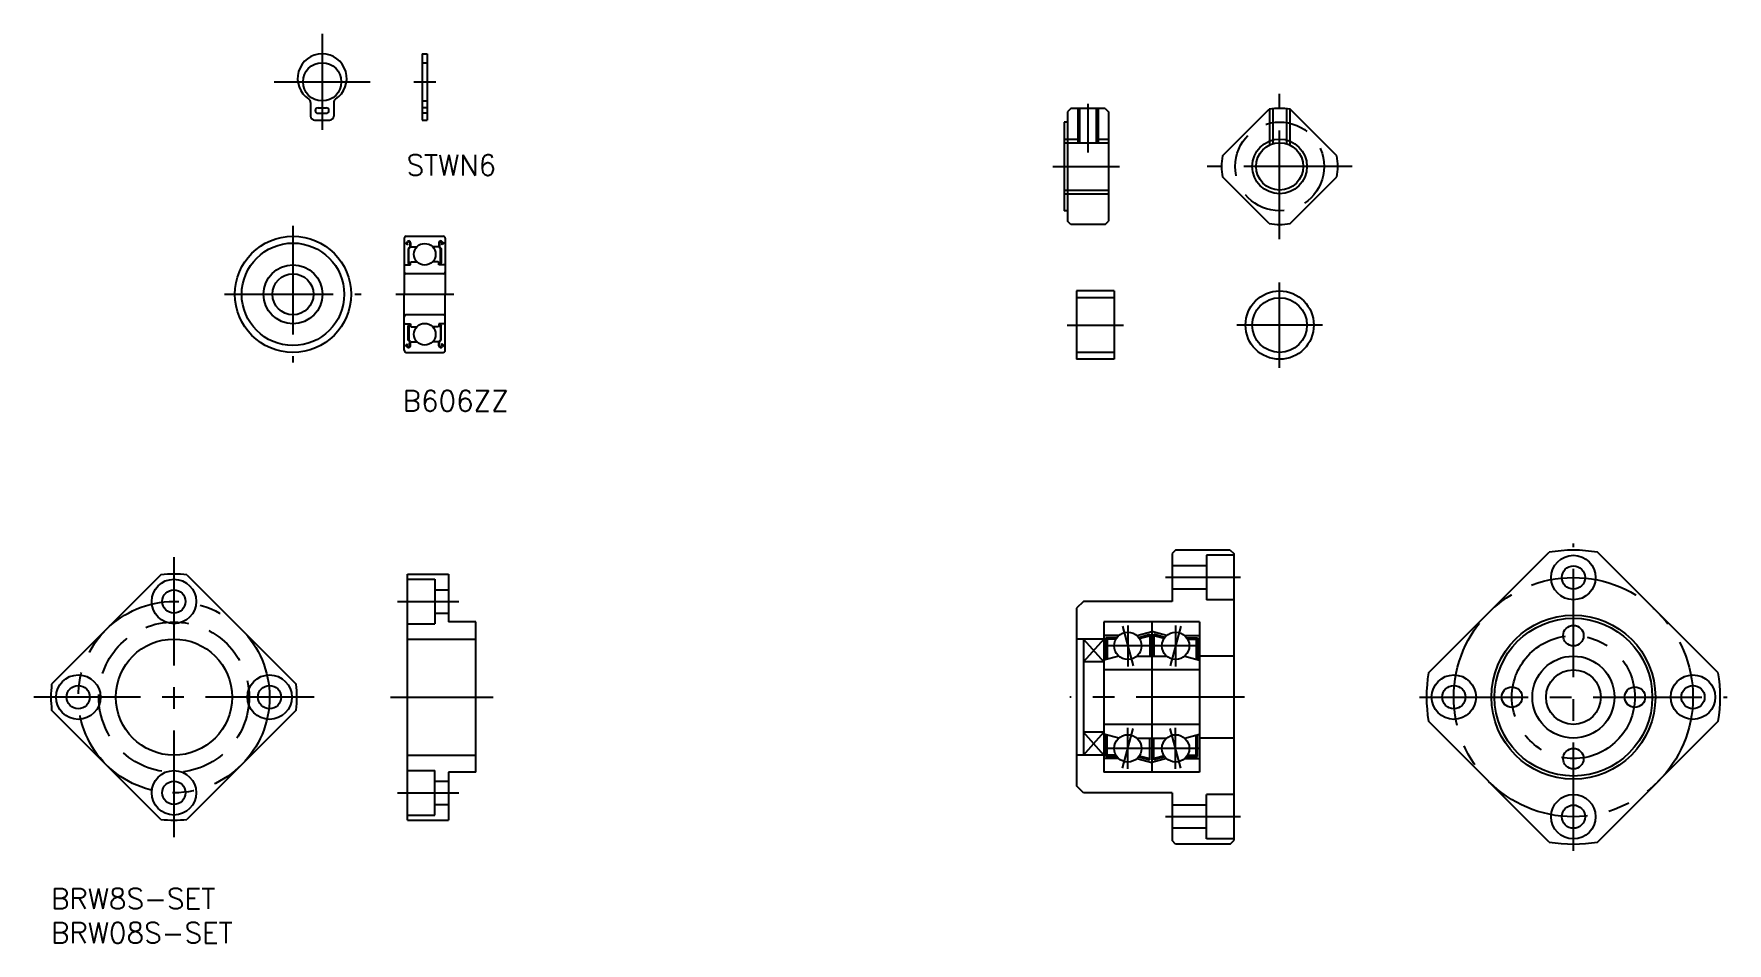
# Model space of a CAD drawing. Extents: x -3 to 245, y -8 to 125.
import ezdxf

# ---------------------------------------------------------------- set-up
doc = ezdxf.new("R2010")
doc.units = 0
doc.header["$LTSCALE"] = 0.5
doc.linetypes.add('CENTER', pattern=[50.8, 31.75, -6.35, 6.35, -6.35])
doc.linetypes.add('DASHED', pattern=[19.05, 12.7, -6.35])
for name, color, linetype in [('MSM_CENTER', 1, 'CENTER'), ('MSM_CONTINUOUS', 7, 'CONTINUOUS'), ('MSM_DASHED', 4, 'DASHED'), ('MSM_NARROW', 5, 'CONTINUOUS'), ('MSM_PART_NUMBER', 7, 'CONTINUOUS')]:
    doc.layers.add(name, color=color, linetype=linetype)
doc.styles.get("Standard").update_dxf_attribs({"font": 'txt.shx', "height": 3, "bigfont": 'bigfont.shx'})

# ---------------------------------------------------------------- blocks, each defined once
blk = doc.blocks.new('*U57')
at = {"layer": 'MSM_PART_NUMBER'}
blk.add_text('BRW8S-SET', height=3, dxfattribs=at).set_placement((0, -3))
blk = doc.blocks.new('*U58')
at = {"layer": 'MSM_PART_NUMBER'}
blk.add_text('BRW08S-SET', height=3, dxfattribs=at).set_placement((0, -8))

msp = doc.modelspace()

# ---------------------------------------------------------------- linework, layer by layer
at = {"layer": 'MSM_CENTER', "color": 1, "linetype": 'CENTER'}
for p, q in [((39.69, 125.06), (39.69, 111.03)), ((32.68, 118.04), (46.71, 118.04)), ((53.11, 118.04), (56.32, 118.04)), ((35.42, 96.95), (35.42, 76.95)), ((25.42, 86.95), (45.42, 86.95)), ((50.46, 86.95), (58.94, 86.95)), ((18, 48.5), (18, 7.5)), ((50.7, 42), (59.7, 42)), ((38.5, 28), (-2.5, 28)), ((49.7, 28), (64.7, 28)), ((50.7, 14), (59.7, 14))]:
    msp.add_line(p, q, dxfattribs=at)
at = {"layer": 'MSM_CENTER'}
for p, q in [((151.76, 114.8), (151.76, 107.72)), ((179.82, 95.04), (179.82, 116.29)), ((146.63, 105.66), (156.38, 105.66)), ((190.45, 105.66), (169.2, 105.66)), ((179.82, 76.19), (179.82, 88.69)), ((148.72, 82.44), (156.97, 82.44)), ((186.07, 82.44), (173.57, 82.44)), ((222.81, 5.5), (222.81, 50.5)), ((174.1, 45.5), (163.1, 45.5)), ((156.82, 38.4), (158.37, 32.6)), ((157.6, 38.5), (157.6, 32.5)), ((165.37, 38.4), (163.82, 32.6)), ((164.6, 38.5), (164.6, 32.5)), ((168.1, 35.5), (154.1, 35.5)), ((174.69, 28), (149.1, 28)), ((200.31, 28), (245.31, 28)), ((156.82, 17.6), (158.37, 23.4)), ((157.6, 17.5), (157.6, 23.5)), ((165.37, 17.6), (163.82, 23.4)), ((164.6, 17.5), (164.6, 23.5)), ((168.1, 20.5), (154.1, 20.5)), ((174.1, 10.5), (163.1, 10.5))]:
    msp.add_line(p, q, dxfattribs=at)
for radius in [17.5, 9]:
    msp.add_circle((222.81, 28), radius, dxfattribs=at)
at = {"layer": 'MSM_CENTER', "color": 1, "linetype": 'CENTER'}
msp.add_circle((18, 28), 14, dxfattribs=at)
at = {"layer": 'MSM_CONTINUOUS'}
for p, q in [((54.35, 122.14), (54.35, 112.44)), ((54.35, 122.14), (55.05, 122.14)), ((55.05, 122.14), (55.05, 112.44)), ((37.99, 115.02), (37.99, 113.04)), ((39.09, 114.24), (40.3, 114.24)), ((39.69, 115.24), (39.69, 114.24)), ((41.39, 115.02), (41.39, 113.04)), ((149.26, 114.16), (148.76, 113.66)), ((154.26, 114.16), (149.26, 114.16)), ((154.26, 114.16), (154.76, 113.66)), ((171.46, 107.2), (178.28, 114.02)), ((188.18, 107.2), (181.36, 114.02)), ((38.59, 112.44), (40.8, 112.44)), ((39.09, 113.44), (40.3, 113.44)), ((39.69, 113.44), (39.69, 112.44)), ((54.35, 112.44), (55.05, 112.44)), ((148.26, 112.16), (148.26, 99.16)), ((148.76, 112.16), (148.26, 112.16)), ((148.76, 113.66), (148.76, 97.66)), ((154.76, 113.66), (154.76, 97.66)), ((178.28, 97.3), (171.46, 104.12)), ((181.36, 97.3), (188.18, 104.12)), ((148.76, 99.16), (148.26, 99.16)), ((149.26, 97.16), (148.76, 97.66)), ((154.26, 97.16), (149.26, 97.16)), ((154.26, 97.16), (154.76, 97.66)), ((51.7, 95.15), (51.7, 86.95)), ((51.7, 94.55), (51.8, 94.45)), ((51.8, 94.45), (52.01, 94.45)), ((52, 95.45), (57.4, 95.45)), ((52.01, 94.45), (52.11, 94.62)), ((52.06, 94.28), (52.16, 94.21)), ((52.12, 94.39), (52.22, 94.56)), ((52.23, 94.32), (52.12, 94.39)), ((52.16, 94.21), (52.23, 94.32)), ((52.51, 94.48), (52.51, 93.9)), ((52.64, 94.48), (52.64, 93.85)), ((56.75, 94.48), (56.75, 93.85)), ((56.88, 94.48), (56.88, 93.9)), ((57.16, 94.32), (57.27, 94.39)), ((57.23, 94.21), (57.16, 94.32)), ((57.27, 94.39), (57.17, 94.56)), ((57.34, 94.28), (57.23, 94.21)), ((57.38, 94.45), (57.28, 94.62)), ((57.6, 94.45), (57.38, 94.45)), ((57.7, 94.55), (57.6, 94.45)), ((57.7, 95.15), (57.7, 86.95)), ((52.51, 93.9), (52.26, 93.65)), ((52.26, 93.65), (52.26, 91.59)), ((52.64, 93.85), (52.39, 93.6)), ((52.39, 91.59), (52.39, 93.6)), ((52.64, 94), (52.74, 93.9)), ((52.64, 91.6), (52.74, 91.7)), ((52.74, 93.9), (53.55, 93.9)), ((52.74, 91.7), (53.55, 91.7)), ((56.65, 93.9), (55.84, 93.9)), ((56.65, 91.7), (55.84, 91.7)), ((56.75, 94), (56.65, 93.9)), ((56.75, 91.6), (56.65, 91.7)), ((56.75, 93.85), (57.01, 93.6)), ((56.88, 93.9), (57.13, 93.65)), ((57.01, 91.59), (57.01, 93.6)), ((57.13, 93.65), (57.13, 91.59)), ((51.7, 91.15), (51.8, 91.25)), ((51.8, 91.25), (52.64, 91.25)), ((57.4, 89.95), (52, 89.95)), ((52.57, 91.59), (52.39, 91.59)), ((52.39, 91.47), (52.57, 91.47)), ((52.57, 91.47), (52.57, 91.59)), ((52.64, 91.25), (52.64, 91.6)), ((54.7, 89.95), (54.7, 89.95)), ((56.05, 89.95), (56.05, 89.95)), ((56.75, 91.25), (56.75, 91.6)), ((57.6, 91.25), (56.75, 91.25)), ((56.82, 91.59), (57.01, 91.59)), ((56.82, 91.47), (56.82, 91.59)), ((57.01, 91.47), (56.82, 91.47)), ((57.7, 91.15), (57.6, 91.25)), ((51.7, 78.75), (51.7, 86.95)), ((57.7, 78.75), (57.7, 86.95)), ((155.6, 87.44), (150.1, 87.44)), ((150.1, 87.44), (150.1, 77.44)), ((155.6, 87.44), (155.6, 77.44)), ((51.7, 82.75), (51.8, 82.65)), ((51.8, 82.65), (52.64, 82.65)), ((57.4, 83.95), (52, 83.95)), ((52.26, 80.25), (52.26, 82.3)), ((52.39, 82.43), (52.57, 82.43)), ((52.39, 82.3), (52.39, 80.3)), ((52.57, 82.3), (52.39, 82.3)), ((52.57, 82.43), (52.57, 82.3)), ((52.64, 82.65), (52.64, 82.3)), ((52.64, 82.3), (52.74, 82.2)), ((52.74, 82.2), (53.55, 82.2)), ((56.65, 82.2), (55.84, 82.2)), ((56.75, 82.3), (56.65, 82.2)), ((57.6, 82.65), (56.75, 82.65)), ((56.75, 82.65), (56.75, 82.3)), ((57.01, 82.43), (56.82, 82.43)), ((56.82, 82.43), (56.82, 82.3)), ((56.82, 82.3), (57.01, 82.3)), ((57.01, 82.3), (57.01, 80.3)), ((57.13, 80.25), (57.13, 82.3)), ((57.7, 82.75), (57.6, 82.65)), ((51.7, 79.35), (51.8, 79.45)), ((51.8, 79.45), (52.01, 79.45)), ((52.01, 79.45), (52.11, 79.28)), ((52.06, 79.62), (52.16, 79.68)), ((52.23, 79.57), (52.12, 79.51)), ((52.12, 79.51), (52.22, 79.34)), ((52.16, 79.68), (52.23, 79.57)), ((52.51, 80), (52.26, 80.25)), ((52.64, 80.05), (52.39, 80.3)), ((52.51, 79.42), (52.51, 80)), ((52.64, 79.42), (52.64, 80.05)), ((52.64, 79.9), (52.74, 80)), ((52.74, 80), (53.55, 80)), ((56.65, 80), (55.84, 80)), ((56.75, 79.9), (56.65, 80)), ((56.75, 80.05), (57.01, 80.3)), ((56.75, 79.42), (56.75, 80.05)), ((56.88, 80), (57.13, 80.25)), ((56.88, 79.42), (56.88, 80)), ((57.23, 79.68), (57.16, 79.57)), ((57.16, 79.57), (57.27, 79.51)), ((57.27, 79.51), (57.17, 79.34)), ((57.34, 79.62), (57.23, 79.68)), ((57.38, 79.45), (57.28, 79.28)), ((57.6, 79.45), (57.38, 79.45)), ((57.7, 79.35), (57.6, 79.45)), ((52, 78.45), (57.4, 78.45)), ((155.6, 77.44), (150.1, 77.44)), ((164.6, 49.5), (164.1, 49)), ((164.1, 49), (164.1, 42)), ((169.1, 47.2), (164.1, 47.2)), ((172.6, 49.5), (164.6, 49.5)), ((173.1, 48.75), (169.1, 48.75)), ((169.1, 48.75), (169.1, 42.25)), ((172.6, 49.5), (173.1, 49)), ((173.1, 49), (173.1, 7)), ((201.6, 31.54), (219.27, 49.21)), ((244.01, 31.54), (226.35, 49.21)), ((16.1, 45.9), (0.1, 29.9)), ((19.9, 45.9), (35.9, 29.9)), ((52.2, 46), (58.2, 46)), ((52.2, 10), (52.2, 46)), ((52.2, 45.25), (56.2, 45.25)), ((56.2, 45.25), (56.2, 38.75)), ((58.2, 46), (58.2, 39)), ((56.2, 43.7), (58.2, 43.7)), ((169.1, 43.8), (164.1, 43.8)), ((173.1, 42.25), (169.1, 42.25)), ((56.2, 40.3), (58.2, 40.3)), ((151.1, 42), (150.1, 41)), ((150.1, 41), (150.1, 15)), ((164.1, 42), (151.1, 42)), ((52.2, 38.75), (56.2, 38.75)), ((62.2, 39), (58.2, 39)), ((62.2, 17), (62.2, 39)), ((168.1, 39), (154.1, 39)), ((154.1, 39), (154.1, 17)), ((158.92, 37), (161.1, 37.58)), ((159.16, 36.75), (160.8, 37.19)), ((160.8, 37.19), (160.8, 34)), ((161.1, 39), (161.1, 17)), ((163.28, 37), (161.1, 37.58)), ((161.4, 37.19), (161.4, 34)), ((163.04, 36.75), (161.4, 37.19)), ((168.1, 39), (168.1, 17)), ((52.2, 36.5), (62.2, 36.5)), ((154.1, 36.5), (150.1, 36.5)), ((151.1, 36.5), (151.1, 19.5)), ((156.28, 37), (154.1, 37)), ((154.4, 36.7), (154.4, 33.5)), ((156, 36.7), (154.4, 36.7)), ((154.6, 36.5), (154.6, 33.55)), ((155.87, 36.5), (154.6, 36.5)), ((159.28, 36.58), (160.8, 36.99)), ((162.91, 36.58), (161.4, 36.99)), ((165.92, 37), (168.1, 37)), ((166.2, 36.7), (167.8, 36.7)), ((166.33, 36.5), (167.6, 36.5)), ((167.6, 36.5), (167.6, 33.55)), ((167.8, 36.7), (167.8, 33.5)), ((154.1, 33.15), (151.1, 33.15)), ((156.28, 34), (154.1, 33.42)), ((158.92, 34), (163.28, 34)), ((165.92, 34), (168.1, 33.42)), ((173.1, 34), (168.1, 34)), ((168.1, 32), (154.1, 32)), ((16.1, 10.1), (0.1, 26.1)), ((35.9, 26.1), (19.9, 10.1)), ((154.1, 22.85), (151.1, 22.85)), ((168.1, 24), (154.1, 24)), ((156.28, 22), (154.1, 22.58)), ((154.4, 19.3), (154.4, 22.5)), ((154.6, 19.5), (154.6, 22.45)), ((165.92, 22), (168.1, 22.58)), ((167.6, 19.5), (167.6, 22.45)), ((167.8, 19.3), (167.8, 22.5)), ((219.27, 6.79), (201.6, 24.46)), ((226.35, 6.79), (244.01, 24.46)), ((158.92, 22), (163.28, 22)), ((160.8, 18.81), (160.8, 22)), ((161.4, 18.81), (161.4, 22)), ((173.1, 22), (168.1, 22)), ((52.2, 19.5), (62.2, 19.5)), ((154.1, 19.5), (150.1, 19.5)), ((156.28, 19), (154.1, 19)), ((156, 19.3), (154.4, 19.3)), ((155.87, 19.5), (154.6, 19.5)), ((158.92, 19), (161.1, 18.42)), ((159.16, 19.25), (160.8, 18.81)), ((159.28, 19.42), (160.8, 19.01)), ((163.28, 19), (161.1, 18.42)), ((162.91, 19.42), (161.4, 19.01)), ((163.04, 19.25), (161.4, 18.81)), ((165.92, 19), (168.1, 19)), ((166.2, 19.3), (167.8, 19.3)), ((166.33, 19.5), (167.6, 19.5)), ((52.2, 17.25), (56.2, 17.25)), ((56.2, 10.75), (56.2, 17.25)), ((56.2, 15.7), (58.2, 15.7)), ((62.2, 17), (58.2, 17)), ((58.2, 17), (58.2, 10)), ((151.1, 14), (150.1, 15)), ((168.1, 17), (154.1, 17)), ((164.1, 14), (151.1, 14)), ((164.1, 14), (164.1, 7)), ((173.1, 13.75), (169.1, 13.75)), ((169.1, 7.25), (169.1, 13.75)), ((52.2, 10.75), (56.2, 10.75)), ((52.2, 10), (58.2, 10)), ((56.2, 12.3), (58.2, 12.3)), ((169.1, 12.2), (164.1, 12.2)), ((169.1, 8.8), (164.1, 8.8)), ((164.6, 6.5), (164.1, 7)), ((172.6, 6.5), (164.6, 6.5)), ((173.1, 7.25), (169.1, 7.25)), ((172.6, 6.5), (173.1, 7))]:
    msp.add_line(p, q, dxfattribs=at)
for centre, radius in [((39.69, 118.04), 2.8), ((179.82, 105.66), 3.46), ((35.42, 86.95), 8.5), ((35.42, 86.95), 7.5), ((54.7, 92.8), 1.59), ((35.42, 86.95), 4.3), ((35.42, 86.95), 3), ((179.82, 82.44), 5), ((179.82, 82.44), 4), ((54.7, 81.1), 1.59), ((222.81, 45.5), 3.25), ((222.81, 45.5), 1.7), ((18, 42), 3.25), ((18, 42), 1.7), ((222.81, 28), 12), ((157.6, 35.5), 2), ((164.6, 35.5), 2), ((222.81, 28), 11.55), ((222.81, 37), 1.5), ((18, 28), 8.5), ((222.81, 28), 6), ((4, 28), 3.25), ((32, 28), 3.25), ((205.31, 28), 3.25), ((222.81, 28), 4), ((240.31, 28), 3.25), ((4, 28), 1.7), ((32, 28), 1.7), ((205.31, 28), 1.7), ((213.81, 28), 1.5), ((231.81, 28), 1.5), ((240.31, 28), 1.7), ((157.6, 20.5), 2), ((164.6, 20.5), 2), ((222.81, 19), 1.5), ((18, 14), 3.25), ((18, 14), 1.7), ((222.81, 10.5), 3.25), ((222.81, 10.5), 1.7)]:
    msp.add_circle(centre, radius, dxfattribs=at)
for centre, radius, start, end in [((39.69, 118.54), 3.6, 302.8505, 237.1495), ((37.39, 115.02), 0.6, 0, 54.9004), ((39.09, 113.84), 0.4, 90, 270), ((40.29, 113.84), 0.4, 270, 90), ((41.99, 115.02), 0.6, 125.0996, 180), ((179.82, 105.66), 8.5, 79.5603, 100.4397), ((38.59, 113.04), 0.6, 180, 270), ((40.79, 113.04), 0.6, 270, 0), ((179.82, 105.66), 8.5, 169.5603, 190.4397), ((179.82, 105.66), 8.5, 349.5603, 10.4397), ((179.82, 105.66), 8.5, 259.5603, 280.4397), ((52, 95.15), 0.3, 90, 180), ((52.12, 94.39), 0.126, 149.9926, 240.0026), ((52.36, 94.48), 0.282, 0, 150.0017), ((52.36, 94.48), 0.156, 0, 150.0019), ((57.04, 94.48), 0.282, 29.9983, 180), ((57.04, 94.48), 0.156, 29.9981, 180), ((57.27, 94.39), 0.126, 299.9974, 30.0074), ((57.4, 95.15), 0.3, 0, 90), ((52, 90.25), 0.3, 180, 270), ((52.39, 91.59), 0.126, 180.0001, 270), ((57.01, 91.59), 0.126, 270, 359.9999), ((57.4, 90.25), 0.3, 270, 0), ((52, 83.65), 0.3, 90, 180), ((52.39, 82.3), 0.126, 90, 179.9999), ((57.01, 82.3), 0.126, 0.0001, 90), ((57.4, 83.65), 0.3, 0, 90), ((52.12, 79.51), 0.126, 119.9974, 210.0074), ((52.36, 79.42), 0.282, 209.9983, 0), ((52.36, 79.42), 0.156, 209.9981, 0), ((57.04, 79.42), 0.282, 180, 330.0017), ((57.04, 79.42), 0.156, 180, 330.0019), ((57.27, 79.51), 0.126, 329.9926, 60.0026), ((52, 78.75), 0.3, 180, 270), ((57.4, 78.75), 0.3, 270, 0), ((222.81, 28), 21.5, 80.516, 99.484), ((18, 28), 18, 83.9424, 96.0576), ((18, 28), 18, 173.9424, 186.0576), ((18, 28), 18, 353.9424, 6.0576), ((222.81, 28), 21.5, 170.516, 189.484), ((222.81, 28), 21.5, 350.516, 9.484), ((18, 28), 18, 263.9424, 276.0576), ((222.81, 28), 21.5, 260.516, 279.484)]:
    msp.add_arc(centre, radius, start, end, dxfattribs=at)
at = {"layer": 'MSM_DASHED'}
for p, q in [((54.35, 120.84), (55.05, 120.84)), ((54.35, 115.24), (55.05, 115.24)), ((55.05, 114.24), (54.35, 114.24)), ((150.26, 114.16), (150.26, 109.12)), ((150.53, 114.16), (150.53, 109.12)), ((152.99, 114.16), (152.99, 109.12)), ((153.26, 114.16), (153.26, 109.12)), ((178.32, 114.03), (178.32, 108.78)), ((178.82, 114.1), (178.82, 108.97)), ((180.82, 114.1), (180.82, 108.97)), ((181.32, 114.03), (181.32, 108.78)), ((55.05, 113.44), (54.35, 113.44)), ((148.26, 109.66), (150.26, 109.66)), ((148.26, 109.12), (154.76, 109.12)), ((153.26, 109.66), (154.76, 109.66)), ((148.26, 102.2), (154.76, 102.2)), ((148.26, 101.66), (154.76, 101.66)), ((155.6, 86.44), (150.1, 86.44)), ((155.6, 78.44), (150.1, 78.44))]:
    msp.add_line(p, q, dxfattribs=at)
for centre, radius in [((179.82, 105.66), 6.5), ((18, 28), 11)]:
    msp.add_circle(centre, radius, dxfattribs=at)
at = {"layer": 'MSM_NARROW'}
for p, q in [((154.1, 36.5), (151.1, 33.15)), ((151.1, 36.5), (154.1, 33.15)), ((154.1, 19.5), (151.1, 22.85)), ((151.1, 19.5), (154.1, 22.85))]:
    msp.add_line(p, q, dxfattribs=at)
msp.add_circle((179.82, 105.66), 4, dxfattribs=at)

# ---------------------------------------------------------------- block references
at = {"layer": 'MSM_CONTINUOUS'}
for name in ['*U57', '*U58']:
    msp.add_blockref(name, (0, 0), dxfattribs=at)

# ---------------------------------------------------------------- texts
at = {"layer": 'MSM_PART_NUMBER'}
for s, p in [('STWN6', (52.04, 104.35)), ('B606ZZ', (51.45, 69.85))]:
    msp.add_text(s, height=3, dxfattribs=at).set_placement(p)

doc.saveas('drawing.dxf')
